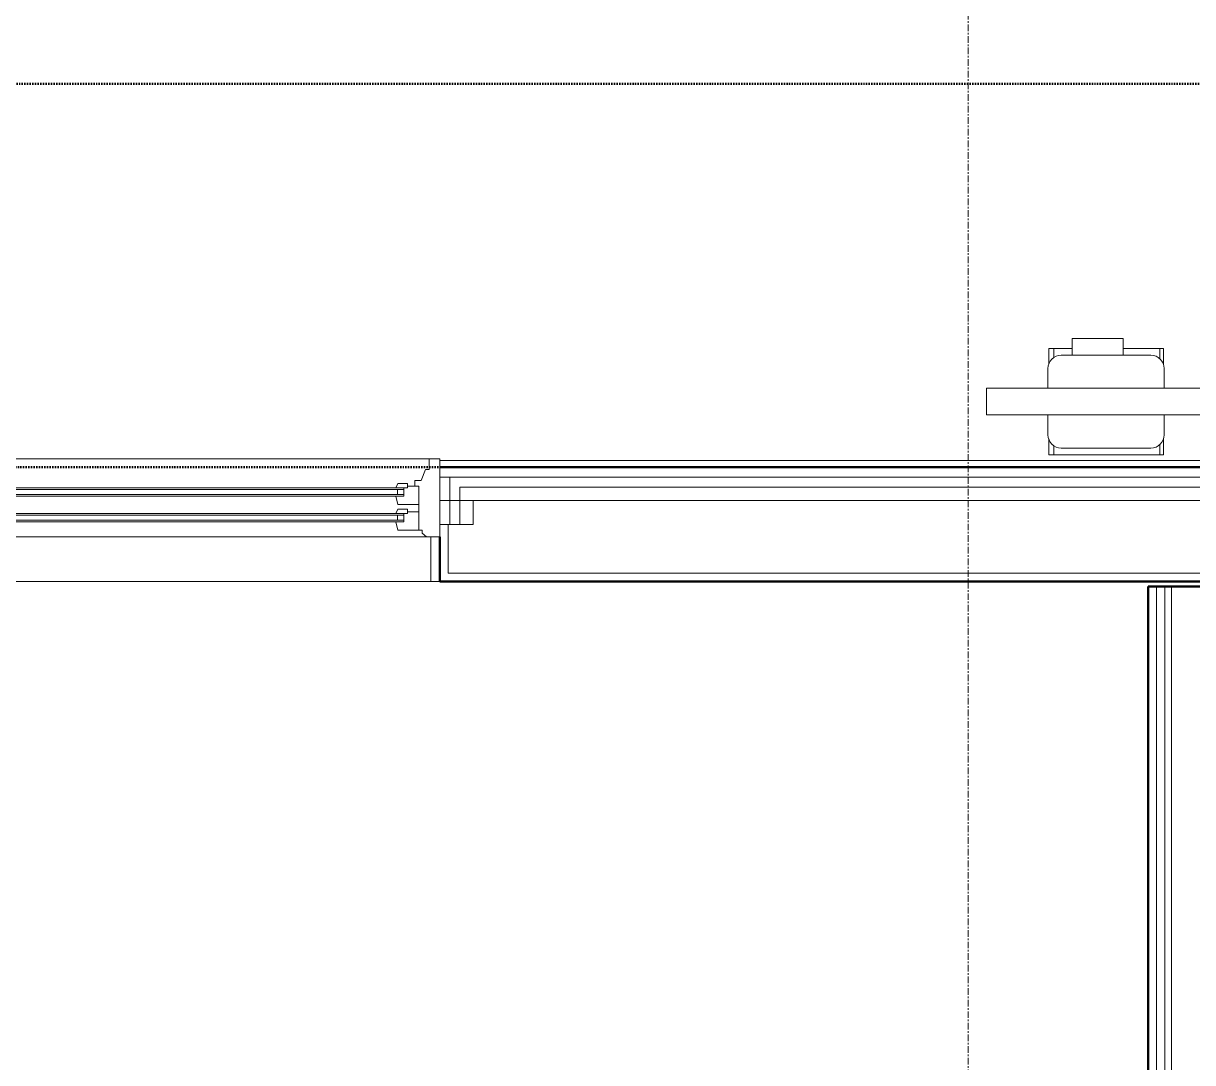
# Model space of a CAD drawing. Header units: inches. Extents: x -4235 to -464, y 9706 to 12425.
# Drawn here: x -3552.5 to -3464.4, y 12044.8 to 12123.1 of the extents above; entities that cross this region are included whole.
import ezdxf

# ---------------------------------------------------------------- set-up
doc = ezdxf.new("R2010")
doc.units = ezdxf.units.IN
doc.header["$MEASUREMENT"] = 0
doc.linetypes.add('Dash 1_16_', pattern=[0.125, 0.0625, -0.0625])
doc.linetypes.add('Grid Line 1_2_', pattern=[0.875, 0.5, -0.125, 0.125, -0.125])
for name, color, linetype, lineweight in [('0-1', 7, 'Continuous', 5), ('A-GENM', 5, 'Continuous', 9), ('A-GLAZ-1', 151, 'Continuous', 9), ('A-GLAZ-2', 151, 'Continuous', 20), ('A-WALL-2', 50, 'Continuous', 13), ('A-WALL-6', 113, 'Continuous', 9), ('A-WALL-7', 113, 'Continuous', 50), ('C-PROP-LINE-1', 91, 'Dash 1_16_', 50), ('C-TOPO-3', 254, 'Continuous', 9), ('I-WALL-1', 250, 'Continuous', 50), ('I-WALL-3', 254, 'Continuous', 9), ('Q-SPCQ', 91, 'Continuous', 9), ('S-FNDN-3', 32, 'Continuous', 9), ('S-GRID-1', 1, 'Grid Line 1_2_', 9)]:
    doc.layers.add(name, color=color, linetype=linetype, lineweight=lineweight)

# ---------------------------------------------------------------- blocks, each defined once
blk = doc.blocks.new('CTR  - Topography_rvt-1-BACKGROUND - 1ST FLOOR')
at = {"layer": 'C-TOPO-3'}
for p, q in [((-3521.125, 12090.19), (-3514.607, 12090.19)), ((-3489.217, 12090.19), (-3514.607, 12090.19)), ((-3489.217, 12090.19), (-3405.422, 12090.19))]:
    blk.add_line(p, q, dxfattribs=at)
blk = doc.blocks.new('CTR - 1st Phase - Common Walls_rvt-1-BACKGROUND - 1ST FLOOR')
at = {"layer": 'A-WALL-2'}
for p, q in [((-3467.149, 12080.689), (-3467.149, 11842.489)), ((-3466.524, 12080.689), (-3466.524, 11842.489)), ((-3466.024, 12080.689), (-3466.024, 11842.489))]:
    blk.add_line(p, q, dxfattribs=at)
at = {"layer": 'I-WALL-1'}
for p, q in [((-3459.274, 12080.689), (-3467.774, 12080.689)), ((-3467.774, 12080.689), (-3467.774, 11842.489))]:
    blk.add_line(p, q, dxfattribs=at)
at = {"layer": 'I-WALL-3'}
for q in [(-3459.274, 12080.689), (-3467.774, 11940.914)]:
    blk.add_line((-3467.774, 12080.689), q, dxfattribs=at)
blk = doc.blocks.new('gas_meter_manifold_5854 - Plumbing Gas Meter 3d Manifolded-2102305-BACKGROUND - 1ST FLOOR')
at = {"layer": 'A-GENM'}
for p, q in [((15.249, 1), (-15.249, 1)), ((-15.249, 0), (-15.249, 1)), ((15.249, 1), (15.249, 0)), ((-15.249, -1), (-15.249, 0)), ((15.249, 0), (15.249, -1)), ((-15.249, -1), (15.249, -1))]:
    blk.add_line(p, q, dxfattribs=at)
blk = doc.blocks.new('Plumbing Gas Meter 3d single - Plumbing Gas Meter 3d single-V160-BACKGROUND - 1ST FLOOR')
at = {"layer": 'Q-SPCQ'}
for p, q in [((-2.549, 4.75), (1.299, 4.75)), ((-2.549, 4.75), (-2.549, 3.5)), ((1.299, 4.75), (1.299, 3.5)), ((-4.316, 4), (-4.316, 2.818)), ((-4.316, 4), (-4.316, 4)), ((-4.316, 4), (-3.922, 4)), ((-4.316, 2.82), (-4.316, 4)), ((-3.922, 4), (-2.553, 4)), ((-3.922, 3.33), (-3.922, 4)), ((1.299, 4), (2.057, 4)), ((2.057, 4), (4.056, 4)), ((4.056, 4), (4.316, 4)), ((4.056, 3.227), (4.056, 4)), ((4.316, 2.818), (4.316, 4)), ((4.316, 4), (4.316, 4)), ((4.316, 2.82), (4.316, 4)), ((3.375, 3.5), (-3.375, 3.5)), ((-4.375, 2.5), (-4.375, 0.997)), ((4.375, 1), (4.375, 2.5)), ((-4.375, -1), (-4.375, -2.5)), ((4.375, -2.5), (4.375, -1)), ((-4.316, -2.818), (-4.316, -4)), ((-4.316, -4), (-4.316, -2.82)), ((-3.922, -4), (-3.922, -3.33)), ((-3.375, -3.5), (3.375, -3.5)), ((4.056, -4), (4.056, -3.218)), ((4.316, -4), (4.316, -2.818)), ((4.316, -4), (4.316, -2.82)), ((-3.922, -4), (-4.316, -4)), ((-4.316, -4), (-4.316, -4)), ((-1.924, -4), (-3.922, -4)), ((2.057, -4), (-1.924, -4)), ((4.056, -4), (2.057, -4)), ((4.316, -4), (4.056, -4)), ((4.316, -4), (4.316, -4))]:
    blk.add_line(p, q, dxfattribs=at)
for centre, start, end in [((-3.375, 2.5), 90, 180), ((3.375, 2.5), 0, 90), ((-3.375, -2.5), 180, 270), ((3.375, -2.5), 270, 0)]:
    blk.add_arc(centre, 1, start, end, dxfattribs=at)
blk = doc.blocks.new('Window-Double_Hung-Andersen-400_Series-Tilt_Wash - DOUBLE HUNG - COTTAGE - 1ST FLOOR-2889518-BACKGROUND - 1ST FLOOR')
at = {"layer": 'A-GLAZ-1'}
for p, q in [((-15.699, 2.75), (15.699, 2.75)), ((-16.293, 2.625), (-15.699, 2.625)), ((-16.293, 2.25), (-15.699, 2.25)), ((-15.824, 2.625), (-15.824, 2.25)), ((-15.699, 2.625), (15.699, 2.625)), ((-15.699, 2.25), (15.699, 2.25)), ((-15.699, 2.125), (15.699, 2.125)), ((16.293, 2.625), (15.699, 2.625)), ((16.293, 2.25), (15.699, 2.25)), ((15.824, 2.625), (15.824, 2.25)), ((-16.293, 0.687), (-15.699, 0.687)), ((-16.293, 0.312), (-15.699, 0.312)), ((-15.824, 0.687), (-15.824, 0.312)), ((-15.699, 0.812), (15.699, 0.812)), ((-15.699, 0.687), (15.699, 0.687)), ((-15.699, 0.312), (15.699, 0.312)), ((-15.699, 0.187), (15.699, 0.187)), ((16.293, 0.687), (15.699, 0.687)), ((16.293, 0.312), (15.699, 0.312)), ((15.824, 0.687), (15.824, 0.312)), ((18.949, -0.938), (-18.949, -0.938)), ((-18.949, -0.938), (-18.949, -4.313)), ((-18.324, -0.938), (-18.324, -4.313)), ((18.324, -0.938), (18.324, -4.313)), ((18.949, -4.313), (18.949, -0.938)), ((-18.949, -4.313), (18.949, -4.313))]:
    blk.add_line(p, q, dxfattribs=at)
at = {"layer": 'A-GLAZ-2'}
for p, q in [((19.012, 4.937), (-19.012, 4.937)), ((-19.012, 4.937), (-19.012, -0.938)), ((-18.199, 4.937), (-18.199, 4.125)), ((18.199, 4.937), (18.199, 4.125)), ((19.012, -0.938), (19.012, 4.937)), ((-19.012, 3.562), (-20.512, 3.562)), ((-18.199, 4.125), (-17.925, 4.125)), ((-17.925, 4.125), (-17.605, 3.312)), ((17.925, 4.125), (17.605, 3.312)), ((18.199, 4.125), (17.925, 4.125)), ((19.012, 3.562), (20.512, 3.562)), ((-17.605, 3.312), (-17.137, 3.312)), ((-17.418, 2.875), (-16.574, 2.875)), ((-17.418, 2.875), (-17.418, -0.438)), ((-17.137, 3.312), (-17.137, 2.875)), ((-15.855, 3.094), (-16.574, 3.094)), ((-16.574, 2.75), (-16.574, 3.094)), ((-15.702, 2.75), (-16.574, 2.75)), ((-16.293, 2.75), (-16.293, 2.125)), ((-15.855, 3.094), (-15.702, 2.75)), ((15.855, 3.094), (15.702, 2.75)), ((15.702, 2.75), (16.574, 2.75)), ((15.855, 3.094), (16.574, 3.094)), ((16.293, 2.75), (16.293, 2.125)), ((16.574, 2.75), (16.574, 3.094)), ((17.418, 2.875), (16.574, 2.875)), ((17.137, 3.312), (17.137, 2.875)), ((17.605, 3.312), (17.137, 3.312)), ((17.418, 2.875), (17.418, -0.438)), ((-15.699, 2.125), (-16.293, 2.125)), ((-15.855, 1.5), (-15.699, 2.125)), ((15.699, 2.125), (16.293, 2.125)), ((15.855, 1.5), (15.699, 2.125)), ((-17.418, 1.5), (-15.855, 1.5)), ((-17.418, 0.937), (-16.574, 0.937)), ((-15.855, 1.156), (-16.574, 1.156)), ((-16.574, 0.812), (-16.574, 1.156)), ((-15.855, 1.156), (-15.702, 0.812)), ((15.855, 1.156), (15.702, 0.812)), ((17.418, 1.5), (15.855, 1.5)), ((15.855, 1.156), (16.574, 1.156)), ((16.574, 0.812), (16.574, 1.156)), ((17.418, 0.937), (16.574, 0.937)), ((-15.702, 0.812), (-16.574, 0.812)), ((-16.293, 0.812), (-16.293, 0.187)), ((-15.699, 0.187), (-16.293, 0.187)), ((-15.855, -0.438), (-15.699, 0.187)), ((15.699, 0.187), (16.293, 0.187)), ((15.855, -0.438), (15.699, 0.187)), ((15.702, 0.812), (16.574, 0.812)), ((16.293, 0.812), (16.293, 0.187)), ((-17.668, -0.657), (-18.002, -0.938)), ((-17.668, -0.657), (-17.668, -0.438)), ((-17.668, -0.438), (-15.855, -0.438)), ((17.668, -0.438), (15.855, -0.438)), ((17.668, -0.657), (17.668, -0.438)), ((17.668, -0.657), (18.002, -0.938)), ((-19.012, -0.938), (19.012, -0.938))]:
    blk.add_line(p, q, dxfattribs=at)
blk = doc.blocks.new('Family - ___-2835860-BACKGROUND - 1ST FLOOR')
at = {"layer": 'C-PROP-LINE-1'}
blk.add_line((-2636.924, 12118.589), (-3860.724, 12118.589), dxfattribs=at)
blk = doc.blocks.new('Family - ___-2835903-BACKGROUND - 1ST FLOOR')
at = {"layer": 'C-PROP-LINE-1'}
blk.add_line((-2096.824, 12089.689), (-3831.824, 12089.689), dxfattribs=at)
blk = doc.blocks.new('Family - ___-2835932-BACKGROUND - 1ST FLOOR')
at = {"layer": 'C-PROP-LINE-1'}
blk.add_line((-2067.924, 12118.589), (-3860.724, 12118.589), dxfattribs=at)

msp = doc.modelspace()

# ---------------------------------------------------------------- linework, layer by layer
at = {"layer": 'A-WALL-6'}
for p, q in [((-3520.375, 12088.939), (-3520.375, 12085.377)), ((-3406.172, 12088.939), (-3520.375, 12088.939)), ((-3519.625, 12088.189), (-3519.625, 12085.377)), ((-3406.922, 12088.189), (-3519.625, 12088.189)), ((-3405.422, 12087.189), (-3521.125, 12087.189)), ((-3518.625, 12087.189), (-3518.625, 12085.377)), ((-3521.125, 12085.377), (-3518.625, 12085.377)), ((-3520.5, 12085.377), (-3520.5, 12081.689)), ((-3521.187, 12081.064), (-3405.36, 12081.064)), ((-3520.5, 12081.689), (-3406.047, 12081.689))]:
    msp.add_line(p, q, dxfattribs=at)
at = {"layer": 'A-WALL-7'}
for p, q in [((-3405.422, 12089.689), (-3521.125, 12089.689)), ((-3521.125, 12084.439), (-3521.125, 12081.064)), ((-3521.125, 12081.064), (-3405.422, 12081.064))]:
    msp.add_line(p, q, dxfattribs=at)
at = {"layer": 'S-FNDN-3'}
msp.add_line((-3521.125, 12090.189), (-3405.422, 12090.189), dxfattribs=at)
at = {"layer": 'S-GRID-1'}
msp.add_line((-3481.324, 9836.18), (-3481.324, 12375.68), dxfattribs=at)

# ---------------------------------------------------------------- block references
at = {"layer": '0-1'}
for name in ['CTR  - Topography_rvt-1-BACKGROUND - 1ST FLOOR', 'CTR - 1st Phase - Common Walls_rvt-1-BACKGROUND - 1ST FLOOR']:
    msp.add_blockref(name, (0, 0), dxfattribs=at)
at = {"layer": 'A-GENM'}
msp.add_blockref('gas_meter_manifold_5854 - Plumbing Gas Meter 3d Manifolded-2102305-BACKGROUND - 1ST FLOOR', (-3464.693, 12094.631), dxfattribs=at)
at = {"layer": 'A-GLAZ-1'}
msp.add_blockref('Window-Double_Hung-Andersen-400_Series-Tilt_Wash - DOUBLE HUNG - COTTAGE - 1ST FLOOR-2889518-BACKGROUND - 1ST FLOOR', (-3540.136, 12085.377), dxfattribs=at)
at = {"layer": 'C-PROP-LINE-1'}
for name in ['Family - ___-2835860-BACKGROUND - 1ST FLOOR', 'Family - ___-2835932-BACKGROUND - 1ST FLOOR', 'Family - ___-2835903-BACKGROUND - 1ST FLOOR']:
    msp.add_blockref(name, (0, 0), dxfattribs=at)
at = {"layer": 'Q-SPCQ'}
msp.add_blockref('Plumbing Gas Meter 3d single - Plumbing Gas Meter 3d single-V160-BACKGROUND - 1ST FLOOR', (-3470.942, 12094.631), dxfattribs=at)

doc.saveas('drawing.dxf')
